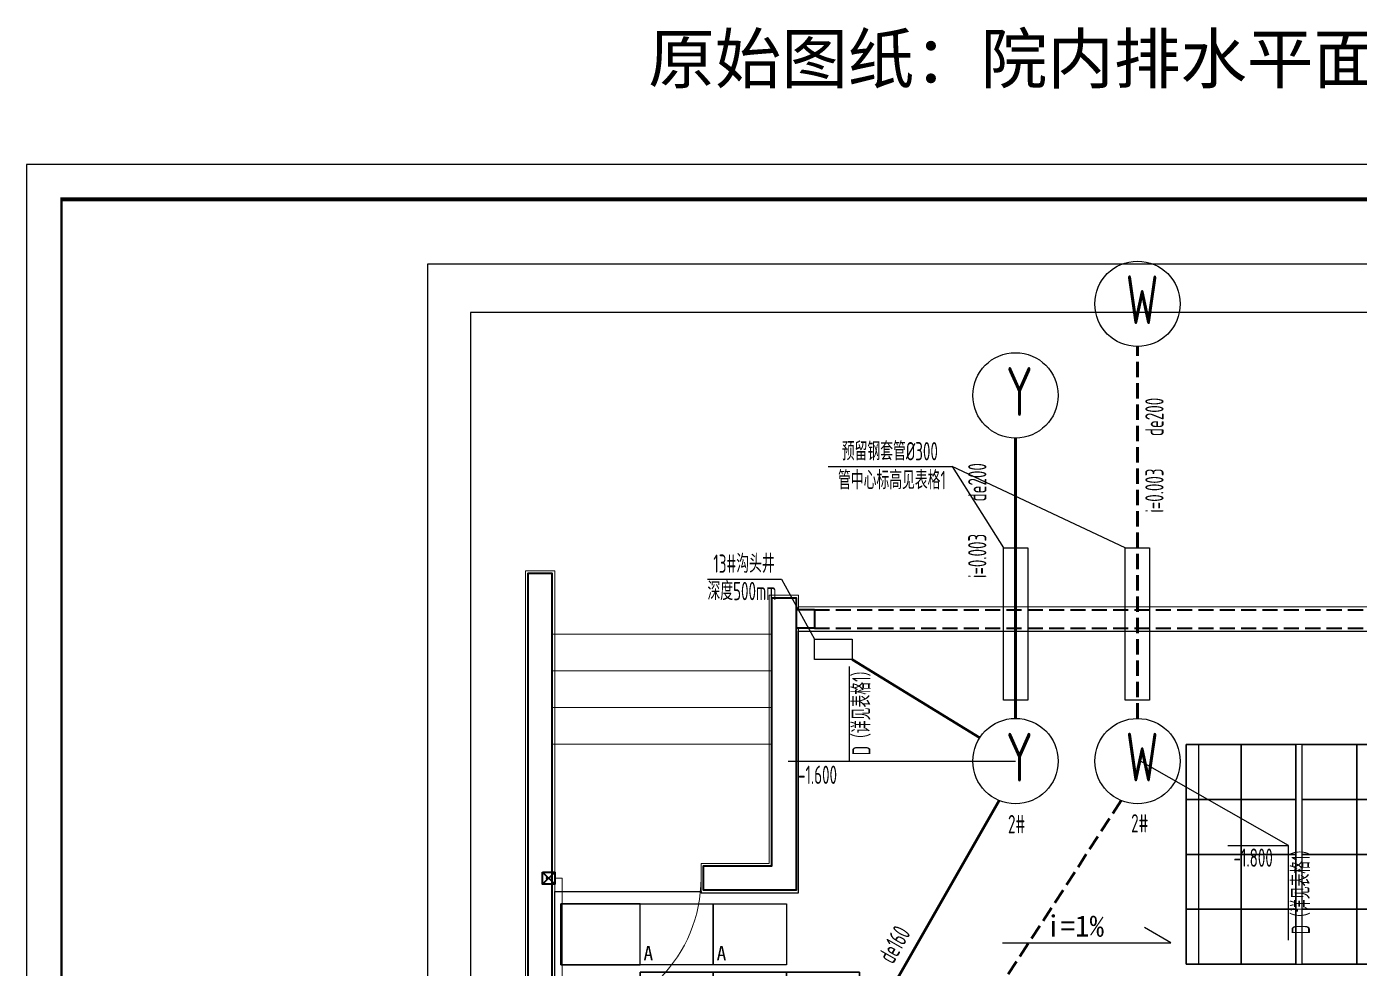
# Model space of a CAD drawing. Header units: inches. Extents: x 143994 to 247866, y 243815 to 272761.
# Drawn here: x 143994 to 154926, y 265036 to 272761 of the extents above; entities that cross this region are included whole.
import ezdxf
from ezdxf.enums import TextEntityAlignment as Align

# ---------------------------------------------------------------- set-up
doc = ezdxf.new("R2010")
doc.units = ezdxf.units.IN
doc.header["$LTSCALE"] = 1000
doc.header["$MEASUREMENT"] = 0
doc.linetypes.add('DASH', pattern=[0.35, 0.25, -0.1])
doc.layers.get('DEFPOINTS').update_dxf_attribs({"color": 62})
for name, color, linetype in [('0-dim', 90, 'Continuous'), ('0-fm', 30, 'Continuous'), ('0-pat', 252, 'Continuous'), ('0-word', 131, 'Continuous'), ('00污水标注', 130, 'Continuous'), ('00雨水标注', 3, 'Continuous'), ('00雨水管件', 64, 'Continuous'), ('A-Anno-Lead', 2, 'Continuous'), ('A-ANNO-NOTE', 4, 'Continuous')]:
    doc.layers.add(name, color=color, linetype=linetype)
for name, color, linetype, lineweight in [('00污水管', 120, 'DASH', 50), ('00雨水管', 60, 'Continuous', 50), ('A-Flr-Door', 8, 'Continuous', 9), ('A-Flr-Misc', 252, 'Continuous', 9), ('A-Flr-Stairs', 8, 'Continuous', 9), ('A-M-Paint-Sill', 173, 'Continuous', 9), ('A-M-Stone', 11, 'Continuous', 15), ('A-Wall', 254, 'Continuous', 35)]:
    doc.layers.add(name, color=color, linetype=linetype, lineweight=lineweight)
doc.layers.add('A-ANNO-NPLT', color=250, linetype='Continuous', plot=False)
doc.styles.add('ECADI', font='hzs.shx', dxfattribs={"width": 0.7, "bigfont": 'hztxt.shx'})
doc.styles.add('HS2', font='')
doc.styles.get("Standard").update_dxf_attribs({"font": 'arial.ttf'})
doc.styles.get('HS2').set_extended_font_data('SimHei')
doc.linetypes.add('Y_WATER_SUPPLY', pattern='A,3,-0.2,["Y",Standard,S=0.2,R=0,X=-0.1,Y=-0.05],-0.2', length=3.4)

# ---------------------------------------------------------------- blocks, each defined once
blk = doc.blocks.new('雨水检查井2')
at = {"layer": '00雨水标注'}
blk.add_circle((-1873308.4, -252604.8), 300, dxfattribs=at)
at = {"layer": '00雨水标注', "style": 'ECADI', "width": 0.7}
blk.add_text('Y', height=342.9, dxfattribs=at).set_placement((-1873372.9, -252748.9))
blk = doc.blocks.new('污水检查井')
at = {"layer": '00污水标注'}
blk.add_circle((-1841099.8, -241691.9), 300, dxfattribs=at)
at = {"layer": '00污水标注', "style": 'ECADI', "width": 0.7}
blk.add_text('W', height=342.9, dxfattribs=at).set_placement((-1841180.9, -241834.5))
blk = doc.blocks.new('QWQW8EF')
at = {"layer": '00污水标注', "color": 1}
for p, q in [((631500, -492429), (632518, -492429)), ((632518, -492429), (632937, -493095)), ((633937, -493095), (632518, -492429)), ((631674, -494845), (631674, -494068)), ((635277, -496313), (635277, -495537))]:
    blk.add_line(p, q, dxfattribs=at)
at = {"layer": '00污水标注'}
for p, q in [((635277, -495537), (634062, -494845)), ((634777, -495537), (635277, -495537))]:
    blk.add_line(p, q, dxfattribs=at)
at = {"layer": '00污水标注', "color": 1}
for points in [[(632937, -493095), (633137, -493095), (633137, -494345), (632937, -494345)], [(633937, -493095), (634137, -493095), (634137, -494345), (633937, -494345)]]:
    blk.add_lwpolyline(points, close=True, dxfattribs=at)
at = {"layer": '00污水管', "ltscale": 0.5}
for p, q in [((634037, -494495), (634037, -491444)), ((633904, -495169), (630659, -500152))]:
    blk.add_line(p, q, dxfattribs=at)
at = {"layer": '00雨水标注'}
for p, q in [((630509, -493352), (631117, -493352)), ((631117, -493352), (631387, -493845)), ((631172, -494845), (633037, -494845))]:
    blk.add_line(p, q, dxfattribs=at)
at = {"layer": '00雨水管', "linetype": 'Y_WATER_SUPPLY', "ltscale": 0.5}
for p, q in [((633037, -494495), (633037, -492195)), ((631698, -494010), (632744, -494654)), ((630347, -499637), (632903, -495168))]:
    blk.add_line(p, q, dxfattribs=at)
at = {"layer": '00雨水管件'}
blk.add_lwpolyline([(631698, -494010), (631387, -494010), (631387, -493845), (631698, -493845)], close=True, dxfattribs=at)
at = {"layer": '00污水标注', "xscale": 1.166666666666667, "yscale": 1.166666666666667, "zscale": 1.166666666666667}
for p in [(2781987, -209120), (2781987, -212871)]:
    blk.add_blockref('污水检查井', p, dxfattribs=at)
at = {"layer": '00雨水标注', "xscale": 1.166666666666667, "yscale": 1.166666666666667, "zscale": 1.166666666666667}
for p in [(2818563, -197139), (2818563, -200139)]:
    blk.add_blockref('雨水检查井2', p, dxfattribs=at)
at = {"layer": '00污水标注', "style": 'ECADI', "width": 0.7}
for s, p in [('de200', (634251, -492179)), ('i=0.003', (634251, -492807))]:
    blk.add_text(s, height=150, rotation=90, dxfattribs=at).set_placement(p)
at = {"layer": '00污水标注', "color": 1, "style": 'ECADI', "width": 0.7}
for s, p in [('预留钢套管%%C300', (631612, -492378)), ('管中心标高见表格1', (631581, -492615))]:
    blk.add_text(s, height=150, dxfattribs=at).set_placement(p)
for p in [(631847, -494797), (635451, -496265)]:
    blk.add_text('D（详见表格1）', height=150, rotation=90, dxfattribs=at).set_placement(p)
at = {"layer": '00污水标注', "style": 'ECADI', "width": 0.7}
for s, p in [('2#', (632975, -495437)), ('2#', (633985, -495430)), ('-1.800', (634825, -495712))]:
    blk.add_text(s, height=150, dxfattribs=at).set_placement(p)
at = {"layer": '00雨水标注', "style": 'ECADI', "width": 0.7}
for s, rotation, p in [('de200', 90, (632798, -492715)), ('i=0.003', 90, (632798, -493343)), ('de160', 60.3092, (632032, -496517))]:
    blk.add_text(s, height=150, rotation=rotation, dxfattribs=at).set_placement(p)
for s, p in [('13#沟头井', (630558, -493300)), ('深度500mm', (630510, -493525)), ('-1.600', (631253, -495032))]:
    blk.add_text(s, height=150, dxfattribs=at).set_placement(p)
blk = doc.blocks.new('SLOP MARK')
at = {"layer": '0-dim', "color": 4}
blk.add_lwpolyline([(-13.8, 0), (13.8, 0), (9.47, 2.5)], dxfattribs=at)
at = {"layer": '0-word', "style": 'HS2', "flags": 4}
blk.add_attdef('i=1%', text='', height=3.5, dxfattribs=at).set_placement((-1.9, 1), align=Align.CENTER)
blk = doc.blocks.new('A$C0DD370A0')
at = {"layer": '0-fm'}
ref = blk.add_blockref('SLOP MARK', (-28897, 18850), dxfattribs=dict(at, xscale=50, yscale=50, zscale=50))
ref.add_attrib('i=1%', 'i=1%', dxfattribs={"layer": '0-word', "height": 175, "style": 'HS2'}).set_placement((-28992, 18900), align=Align.CENTER)
blk = doc.blocks.new('*U517')
at = {"layer": 'A-Flr-Misc', "color": 251}
blk.add_line((2250, 0), (0, 0), dxfattribs=at)
at = {"layer": 'A-Wall'}
for p, q in [((-4800, 0), (-4950, 0)), ((-4800, 0), (-4800, -150)), ((0, 0), (0, -150)), ((2400, 0), (2250, 0)), ((2250, 0), (2250, -30)), ((2250, -30), (0, -30)), ((-4800, -150), (-4950, -150)), ((0, -150), (2400, -150))]:
    blk.add_line(p, q, dxfattribs=at)
at = {"layer": 'A-Wall', "linetype": 'DASH', "ltscale": 0.5}
for p, q in [((-4800, 0), (0, 0)), ((-4800, -150), (0, -150))]:
    blk.add_line(p, q, dxfattribs=at)
blk = doc.blocks.new('预埋支撑结构')
at = {"layer": 'A-Wall', "color": 1}
for p, q in [((0, 0), (100, -100)), ((100, 0), (0, -100))]:
    blk.add_line(p, q, dxfattribs=at)
blk.add_lwpolyline([(0, 0), (100, 0), (100, -100), (0, -100)], close=True, dxfattribs=at)
blk = doc.blocks.new('$DorLib2D$00000001')
for p, q in [((0.45, 0.975), (0.5, 0.975)), ((0.45, 0), (0.45, 0.975)), ((0.5, 0), (0.5, 0.975)), ((0.5, 0), (0.45, 0))]:
    blk.add_line(p, q)
at = {"lineweight": 13}
blk.add_arc((0.475, 0), 0.975, 91.46928, 180, dxfattribs=at)
blk = doc.blocks.new('A$C010D7DFD')
at = {"layer": '0-fm'}
for points in [[(1400, -400), (500, -400), (500, -2200), (1400, -2200)], [(2350, -2200), (1450, -2200), (1450, -400), (2350, -400)], [(3300, -400), (2400, -400), (2400, -2200), (3300, -2200)], [(3300, -2650), (2400, -2650), (2400, -2250), (3300, -2250)], [(2400, -3305), (2400, -2700), (3300, -2700), (3300, -3305)]]:
    blk.add_lwpolyline(points, close=True, dxfattribs=at)
at = {"layer": '0-pat'}
for points in [[(950, -850), (500, -850), (500, -400), (950, -400)], [(1400, -850), (950, -850), (950, -400), (1400, -400)], [(1900, -850), (1450, -850), (1450, -400), (1900, -400)], [(2350, -850), (1900, -850), (1900, -400), (2350, -400)], [(2850, -850), (2400, -850), (2400, -400), (2850, -400)], [(3300, -850), (2850, -850), (2850, -400), (3300, -400)], [(950, -1300), (500, -1300), (500, -850), (950, -850)], [(1400, -1300), (950, -1300), (950, -850), (1400, -850)], [(1900, -1300), (1450, -1300), (1450, -850), (1900, -850)], [(2350, -1300), (1900, -1300), (1900, -850), (2350, -850)], [(2850, -1300), (2400, -1300), (2400, -850), (2850, -850)], [(3300, -1300), (2850, -1300), (2850, -850), (3300, -850)], [(950, -1750), (500, -1750), (500, -1300), (950, -1300)], [(1400, -1750), (950, -1750), (950, -1300), (1400, -1300)], [(1900, -1750), (1450, -1750), (1450, -1300), (1900, -1300)], [(2350, -1750), (1900, -1750), (1900, -1300), (2350, -1300)], [(2850, -1750), (2400, -1750), (2400, -1300), (2850, -1300)], [(3300, -1750), (2850, -1750), (2850, -1300), (3300, -1300)], [(950, -2200), (500, -2200), (500, -1750), (950, -1750)], [(1400, -2200), (950, -2200), (950, -1750), (1400, -1750)], [(1900, -2200), (1450, -2200), (1450, -1750), (1900, -1750)], [(2350, -2200), (1900, -2200), (1900, -1750), (2350, -1750)], [(2850, -2200), (2400, -2200), (2400, -1750), (2850, -1750)], [(3300, -2200), (2850, -2200), (2850, -1750), (3300, -1750)]]:
    blk.add_lwpolyline(points, close=True, dxfattribs=at)
blk = doc.blocks.new('A$C59605B1A')
blk.add_lwpolyline([(0, 0), (600, 0), (600, -500), (0, -500)], close=True)
at = {"layer": '0-word', "color": 4, "insert": (28, -348, 1124), "char_height": 117, "attachment_point": 1, "rotation": 360, "style": 'HS2'}
blk.add_mtext('A', dxfattribs=at)
blk = doc.blocks.new('A$C28520E4B')
blk.add_lwpolyline([(0, 0), (600, 0), (600, -350), (0, -350)], close=True)
at = {"layer": '0-word', "color": 4, "insert": (34, -214, 1124), "char_height": 117, "attachment_point": 1, "rotation": 360, "style": 'HS2'}
blk.add_mtext('B', dxfattribs=at)
blk = doc.blocks.new('A$C601F6EF9')
at = {"layer": '0-fm'}
for points in [[(-3000, 3970), (-1800, 3970), (-1800, 3470), (-3000, 3470)], [(-3000, 3060), (-1200, 3060), (-1200, 3410), (-3000, 3410)], [(-600, 3000), (-3000, 3000), (-3000, 2500), (-600, 2500)], [(-2400, 2440), (0, 2440), (0, 1940), (-2400, 1940)], [(0, 1880), (-1800, 1880), (-1800, 1530), (0, 1530)], [(-1800, 1470), (0, 1470), (0, 970), (-1800, 970)], [(0, 560), (-1200, 560), (-1200, 910), (0, 910)], [(-1200, 500), (0, 500), (0, 0), (-1200, 0)]]:
    blk.add_lwpolyline(points, close=True, dxfattribs=at)
at = {"layer": '0-pat'}
for name, p in [('A$C59605B1A', (-3000, 3970)), ('A$C59605B1A', (-2400, 3970)), ('A$C28520E4B', (-3000, 3410)), ('A$C28520E4B', (-2400, 3410)), ('A$C28520E4B', (-1800, 3410)), ('A$C59605B1A', (-3000, 3000)), ('A$C59605B1A', (-2400, 3000)), ('A$C59605B1A', (-1800, 3000)), ('A$C59605B1A', (-1200, 3000)), ('A$C59605B1A', (-2400, 2440)), ('A$C59605B1A', (-1800, 2440)), ('A$C59605B1A', (-1200, 2440)), ('A$C59605B1A', (-600, 2440)), ('A$C28520E4B', (-1800, 1880)), ('A$C28520E4B', (-1200, 1880)), ('A$C28520E4B', (-600, 1880)), ('A$C59605B1A', (-1800, 1470)), ('A$C59605B1A', (-1200, 1470)), ('A$C59605B1A', (-600, 1470)), ('A$C28520E4B', (-1200, 910)), ('A$C28520E4B', (-600, 910)), ('A$C59605B1A', (-1200, 500)), ('A$C59605B1A', (-600, 500))]:
    blk.add_blockref(name, p, dxfattribs=at)
blk = doc.blocks.new('fengpitukuang')
at = {"layer": 'A-ANNO-NOTE', "const_width": 12.6, "flags": 128}
blk.add_lwpolyline([(24558.4, -26932.9), (24558.4, -12461.8), (14410.9, -12461.8), (14410.9, -26932.9)], close=True, dxfattribs=at)
at = {"layer": 'A-ANNO-NPLT'}
blk.add_lwpolyline([(24735.2, -27135), (24735.2, -12285), (14234.1, -12285), (14234.1, -27135)], close=True, dxfattribs=at)

msp = doc.modelspace()

# ---------------------------------------------------------------- linework, layer by layer
at = {"layer": '0-fm'}
msp.add_lwpolyline([(149025.62, 265566.1), (148375.62, 265566.1), (148375.62, 265066.1), (149025.62, 265066.1)], close=True, dxfattribs=at)
at = {"layer": 'A-Anno-Lead', "color": 1, "const_width": 13.33}
msp.add_lwpolyline([(148265.62, 265769.44, 1), (148265.62, 265782.77, 1)], format="xyb", close=True, dxfattribs=at)
at = {"layer": 'A-Flr-Stairs'}
for p, q in [((148305.62, 267776.1), (150105.62, 267776.1)), ((148305.62, 267476.1), (150105.62, 267476.1)), ((148305.62, 267176.1), (150105.62, 267176.1)), ((148305.62, 266876.1), (150105.62, 266876.1))]:
    msp.add_line(p, q, dxfattribs=at)
at = {"layer": 'A-M-Paint-Sill'}
for points in [[(148325.62, 252901.1), (148325.62, 248596.11), (152865.62, 248596.11), (152865.62, 248596.11), (153105.62, 248596.11), (153105.62, 248356.11), (148085.62, 248356.11), (148085.62, 268296.1), (148325.62, 268296.1), (148325.62, 253101.1)], [(150325.62, 267826.1), (150325.62, 265656.1), (149525.62, 265656.1), (149525.62, 265896.1), (150085.62, 265896.1), (150085.62, 267766.1), (150085.62, 268096.1), (150325.62, 268096.1), (150325.62, 267976.1)]]:
    msp.add_lwpolyline(points, dxfattribs=at)
at = {"layer": 'A-M-Stone'}
for p, q in [((157635.62, 268001.1), (150325.62, 268001.1)), ((157635.62, 267801.1), (150325.62, 267801.1))]:
    msp.add_line(p, q, dxfattribs=at)
at = {"layer": 'A-Wall'}
for points in [[(148105.62, 253201.1), (148305.62, 253201.1), (148305.62, 268276.1), (148105.62, 268276.1)], [(150105.62, 268076.1), (150305.62, 268076.1), (150305.62, 265676.1), (149545.62, 265676.1), (149545.62, 265876.1), (150105.62, 265876.1), (150105.62, 267766.1)]]:
    msp.add_lwpolyline(points, close=True, dxfattribs=at)
at = {"layer": 'DEFPOINTS', "linetype": 'ByBlock'}
for points in [[(147283.45, 270814.78), (182383.45, 270814.78), (182383.45, 243814.78), (147283.45, 243814.78)], [(147633.45, 244814.78), (182033.45, 244814.78), (182033.45, 270414.78), (147633.45, 270414.78)]]:
    msp.add_lwpolyline(points, close=True, dxfattribs=at)
at = {"layer": 'DEFPOINTS'}
for points in [[(148325.62, 253131.1), (148325.62, 265666.1), (149525.62, 265666.1), (149525.62, 265656.1), (150325.62, 265656.1), (150325.62, 267801.1), (157635.62, 267801.1)], [(156405.62, 266871.1), (153605.62, 266871.1), (153605.62, 265071.1), (155505.62, 265071.1)]]:
    msp.add_lwpolyline(points, dxfattribs=at)
msp.add_lwpolyline([(148375.62, 265566.1), (150225.62, 265566.1), (150225.62, 265066.1), (148375.62, 265066.1)], close=True, dxfattribs=at)

# ---------------------------------------------------------------- block references
at = {"xscale": 1.618856915721959, "yscale": 1.618856915721959, "zscale": 1.618856915721959, "rotation": 359.9999999999163}
msp.add_blockref('fengpitukuang', (120951.08, 291517.88), dxfattribs=at)
msp.add_blockref('QWQW8EF', (-480931.31, 761580.81))
at = {"layer": '0-dim'}
for name, p in [('A$C010D7DFD', (153005.62, 267271.1)), ('A$C601F6EF9', (152025.62, 261596.1))]:
    msp.add_blockref(name, p, dxfattribs=at)
at = {"layer": 'A-Flr-Door', "xscale": -1200, "yscale": -1200, "zscale": 100}
msp.add_blockref('$DorLib2D$00000001', (148925.62, 265776.1), dxfattribs=at)
at = {"layer": 'A-Wall'}
for name, p in [('*U517', (155255.62, 267976.1)), ('预埋支撑结构', (148225.62, 265826.1))]:
    msp.add_blockref(name, p, dxfattribs=at)
at = {"layer": 'DEFPOINTS'}
msp.add_blockref('A$C0DD370A0', (181585.61, 246396.11), dxfattribs=at)

# ---------------------------------------------------------------- texts
at = {"layer": 'A-ANNO-NOTE', "insert": (155639.93, 272697.87), "char_height": 400, "attachment_point": 3}
msp.add_mtext_dynamic_manual_height_columns('{\\fSimSun|b0|i0|c134|p2;原始图纸：院内排水平面图}', width=7852.4663, gutter_width=1750, heights=[0], dxfattribs=at)

doc.saveas('drawing.dxf')
